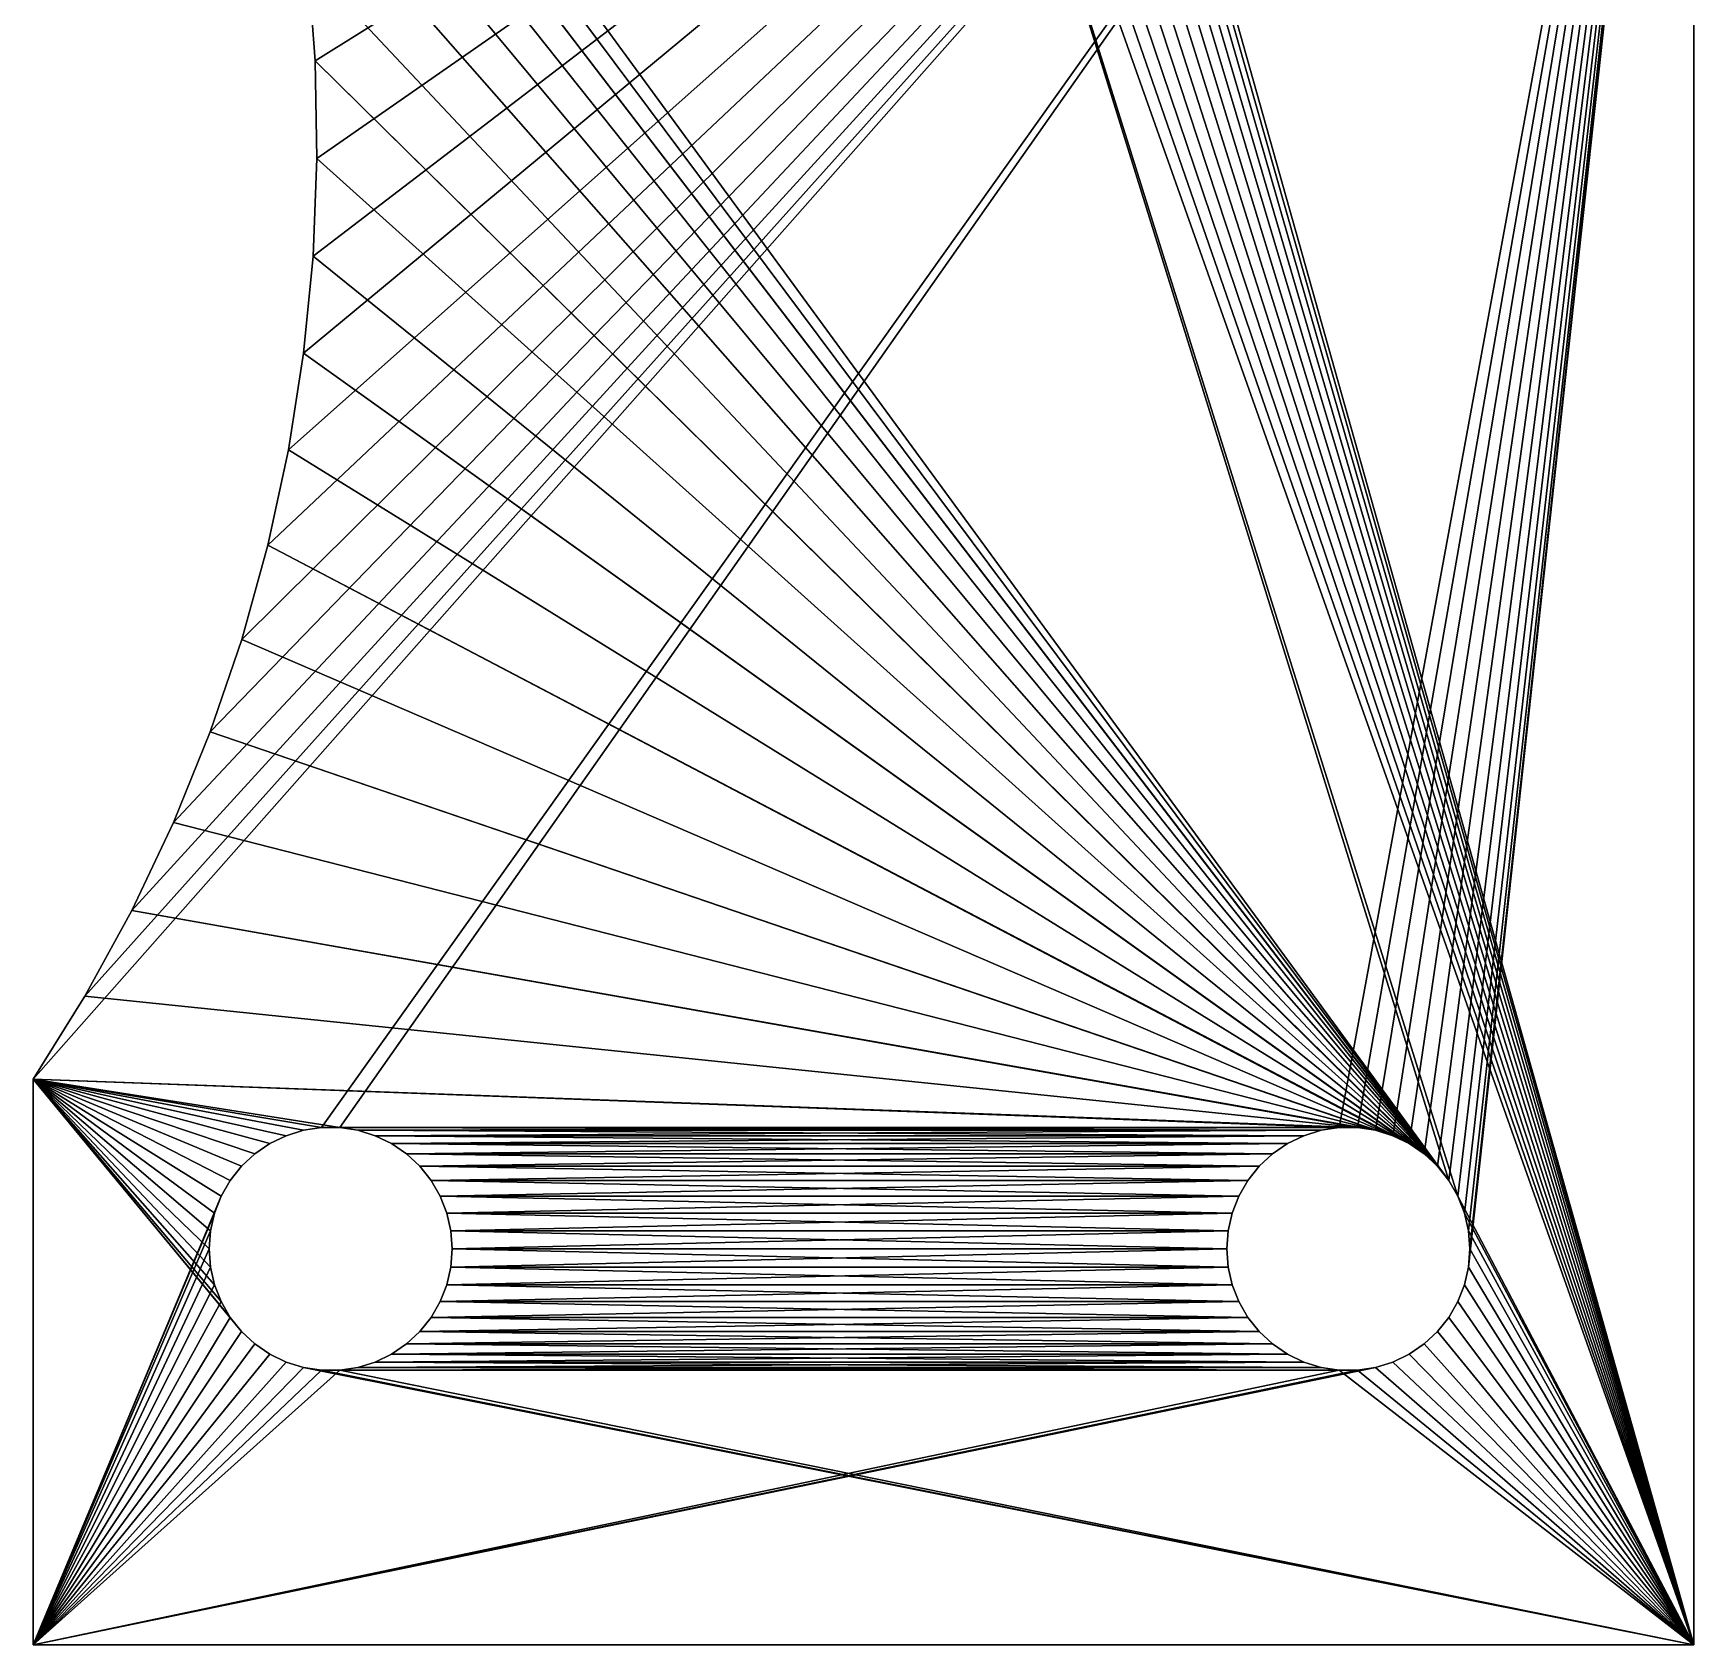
# Model space of a CAD drawing. Header units: inches. Extents: x -21 to 98, y -132 to 45.
# Drawn here: x 68.58 to 97.95, y -119.08 to -90.58 of the extents above; entities that cross this region are included whole.
import ezdxf

# ---------------------------------------------------------------- set-up
doc = ezdxf.new("R2010")
doc.units = ezdxf.units.IN
doc.header["$LTSCALE"] = 101.742128
doc.header["$MEASUREMENT"] = 0
for name, color, linetype in [('109', 7, 'CONTINUOUS'), ('110', 7, 'CONTINUOUS'), ('111', 7, 'CONTINUOUS'), ('115', 7, 'CONTINUOUS'), ('116', 7, 'CONTINUOUS'), ('117', 7, 'CONTINUOUS'), ('159', 7, 'CONTINUOUS'), ('160', 7, 'CONTINUOUS'), ('161', 7, 'CONTINUOUS'), ('162', 7, 'CONTINUOUS')]:
    doc.layers.add(name, color=color, linetype=linetype)

msp = doc.modelspace()

# ---------------------------------------------------------------- linework, layer by layer
at = {"layer": '109', "linetype": 'CONTINUOUS'}
for points in [[(85.776, -75.855, -44.98), (97.948, -119.075, -44.98), (85.752, -76.183, -44.98), (85.776, -75.855, -44.98)], [(97.948, -75.855, -44.98), (97.948, -119.075, -44.98), (85.776, -75.855, -44.98), (97.948, -75.855, -44.98)], [(85.752, -76.183, -44.98), (97.948, -119.075, -44.98), (85.679, -76.504, -44.98), (85.752, -76.183, -44.98)], [(85.679, -76.504, -44.98), (97.948, -119.075, -44.98), (85.558, -76.81, -44.98), (85.679, -76.504, -44.98)], [(85.558, -76.81, -44.98), (97.948, -119.075, -44.98), (85.394, -77.095, -44.98), (85.558, -76.81, -44.98)], [(85.394, -77.095, -44.98), (97.948, -119.075, -44.98), (85.189, -77.352, -44.98), (85.394, -77.095, -44.98)], [(85.189, -77.352, -44.98), (97.948, -119.075, -44.98), (84.948, -77.575, -44.98), (85.189, -77.352, -44.98)], [(84.676, -77.761, -44.98), (97.948, -119.075, -44.98), (84.38, -77.903, -44.98), (84.676, -77.761, -44.98)], [(84.948, -77.575, -44.98), (97.948, -119.075, -44.98), (84.676, -77.761, -44.98), (84.948, -77.575, -44.98)], [(70.618, -79.427, -44.98), (83.412, -78.049, -44.98), (93.615, -110.864, -44.98), (70.618, -79.427, -44.98)], [(83.741, -78.049, -44.98), (97.948, -119.075, -44.98), (83.412, -78.049, -44.98), (83.741, -78.049, -44.98)], [(93.615, -110.864, -44.98), (83.412, -78.049, -44.98), (93.775, -111.142, -44.98), (93.615, -110.864, -44.98)], [(83.412, -78.049, -44.98), (97.948, -119.075, -44.98), (93.775, -111.142, -44.98), (83.412, -78.049, -44.98)], [(84.066, -78, -44.98), (97.948, -119.075, -44.98), (83.741, -78.049, -44.98), (84.066, -78, -44.98)], [(84.38, -77.903, -44.98), (97.948, -119.075, -44.98), (84.066, -78, -44.98), (84.38, -77.903, -44.98)], [(71.323, -81.004, -44.98), (70.618, -79.427, -44.98), (93.615, -110.864, -44.98), (71.323, -81.004, -44.98)], [(71.937, -82.618, -44.98), (71.323, -81.004, -44.98), (93.615, -110.864, -44.98), (71.937, -82.618, -44.98)], [(93.615, -110.864, -44.98), (93.414, -110.613, -44.98), (71.937, -82.618, -44.98), (93.615, -110.864, -44.98)], [(72.456, -84.265, -44.98), (71.937, -82.618, -44.98), (93.414, -110.613, -44.98), (72.456, -84.265, -44.98)], [(72.88, -85.939, -44.98), (72.456, -84.265, -44.98), (93.414, -110.613, -44.98), (72.88, -85.939, -44.98)], [(73.206, -87.635, -44.98), (72.88, -85.939, -44.98), (93.414, -110.613, -44.98), (73.206, -87.635, -44.98)], [(73.435, -89.347, -44.98), (73.206, -87.635, -44.98), (93.414, -110.613, -44.98), (73.435, -89.347, -44.98)], [(73.565, -91.069, -44.98), (73.435, -89.347, -44.98), (93.414, -110.613, -44.98), (73.565, -91.069, -44.98)], [(93.179, -110.394, -44.98), (73.565, -91.069, -44.98), (93.414, -110.613, -44.98), (93.179, -110.394, -44.98)], [(73.595, -92.796, -44.98), (73.565, -91.069, -44.98), (93.179, -110.394, -44.98), (73.595, -92.796, -44.98)], [(73.526, -94.522, -44.98), (73.595, -92.796, -44.98), (93.179, -110.394, -44.98), (73.526, -94.522, -44.98)], [(73.358, -96.241, -44.98), (73.526, -94.522, -44.98), (93.179, -110.394, -44.98), (73.358, -96.241, -44.98)], [(73.091, -97.947, -44.98), (73.358, -96.241, -44.98), (92.913, -110.213, -44.98), (73.091, -97.947, -44.98)], [(92.913, -110.213, -44.98), (73.358, -96.241, -44.98), (93.179, -110.394, -44.98), (92.913, -110.213, -44.98)], [(72.727, -99.635, -44.98), (73.091, -97.947, -44.98), (92.913, -110.213, -44.98), (72.727, -99.635, -44.98)], [(72.266, -101.299, -44.98), (72.727, -99.635, -44.98), (92.624, -110.074, -44.98), (72.266, -101.299, -44.98)], [(92.624, -110.074, -44.98), (72.727, -99.635, -44.98), (92.913, -110.213, -44.98), (92.624, -110.074, -44.98)], [(71.709, -102.935, -44.98), (72.266, -101.299, -44.98), (92.624, -110.074, -44.98), (71.709, -102.935, -44.98)], [(71.06, -104.535, -44.98), (71.709, -102.935, -44.98), (92.317, -109.979, -44.98), (71.06, -104.535, -44.98)], [(92.317, -109.979, -44.98), (71.709, -102.935, -44.98), (92.624, -110.074, -44.98), (92.317, -109.979, -44.98)], [(70.32, -106.095, -44.98), (71.06, -104.535, -44.98), (92.317, -109.979, -44.98), (70.32, -106.095, -44.98)], [(69.491, -107.61, -44.98), (70.32, -106.095, -44.98), (91.999, -109.931, -44.98), (69.491, -107.61, -44.98)], [(91.999, -109.931, -44.98), (70.32, -106.095, -44.98), (92.317, -109.979, -44.98), (91.999, -109.931, -44.98)], [(68.576, -109.075, -44.98), (69.491, -107.61, -44.98), (91.999, -109.931, -44.98), (68.576, -109.075, -44.98)], [(71.784, -112.709, -44.98), (68.576, -109.075, -44.98), (71.712, -112.396, -44.98), (71.784, -112.709, -44.98)], [(71.712, -112.396, -44.98), (68.576, -109.075, -44.98), (71.688, -112.075, -44.98), (71.712, -112.396, -44.98)], [(71.688, -112.075, -44.98), (68.576, -109.075, -44.98), (71.712, -111.755, -44.98), (71.688, -112.075, -44.98)], [(71.712, -111.755, -44.98), (68.576, -109.075, -44.98), (71.784, -111.442, -44.98), (71.712, -111.755, -44.98)], [(71.784, -111.442, -44.98), (68.576, -109.075, -44.98), (71.901, -111.142, -44.98), (71.784, -111.442, -44.98)], [(71.901, -111.142, -44.98), (68.576, -109.075, -44.98), (72.062, -110.864, -44.98), (71.901, -111.142, -44.98)], [(72.062, -110.864, -44.98), (68.576, -109.075, -44.98), (72.262, -110.613, -44.98), (72.062, -110.864, -44.98)], [(72.262, -110.613, -44.98), (68.576, -109.075, -44.98), (72.498, -110.394, -44.98), (72.262, -110.613, -44.98)], [(72.498, -110.394, -44.98), (68.576, -109.075, -44.98), (72.763, -110.213, -44.98), (72.498, -110.394, -44.98)], [(72.763, -110.213, -44.98), (68.576, -109.075, -44.98), (73.053, -110.074, -44.98), (72.763, -110.213, -44.98)], [(71.901, -113.008, -44.98), (68.576, -109.075, -44.98), (71.784, -112.709, -44.98), (71.901, -113.008, -44.98)], [(68.576, -119.075, -44.98), (68.576, -109.075, -44.98), (72.262, -113.538, -44.98), (68.576, -119.075, -44.98)], [(72.262, -113.538, -44.98), (68.576, -109.075, -44.98), (72.062, -113.286, -44.98), (72.262, -113.538, -44.98)], [(72.062, -113.286, -44.98), (68.576, -109.075, -44.98), (71.901, -113.008, -44.98), (72.062, -113.286, -44.98)], [(73.053, -110.074, -44.98), (68.576, -109.075, -44.98), (73.36, -109.979, -44.98), (73.053, -110.074, -44.98)], [(73.36, -109.979, -44.98), (68.576, -109.075, -44.98), (73.678, -109.931, -44.98), (73.36, -109.979, -44.98)], [(73.678, -109.931, -44.98), (68.576, -109.075, -44.98), (73.999, -109.931, -44.98), (73.678, -109.931, -44.98)], [(73.999, -109.931, -44.98), (68.576, -109.075, -44.98), (91.678, -109.931, -44.98), (73.999, -109.931, -44.98)], [(91.678, -109.931, -44.98), (68.576, -109.075, -44.98), (91.999, -109.931, -44.98), (91.678, -109.931, -44.98)], [(91.36, -109.979, -44.98), (73.999, -109.931, -44.98), (91.678, -109.931, -44.98), (91.36, -109.979, -44.98)], [(74.317, -109.979, -44.98), (73.999, -109.931, -44.98), (91.36, -109.979, -44.98), (74.317, -109.979, -44.98)], [(74.624, -110.074, -44.98), (74.317, -109.979, -44.98), (91.053, -110.074, -44.98), (74.624, -110.074, -44.98)], [(91.053, -110.074, -44.98), (74.317, -109.979, -44.98), (91.36, -109.979, -44.98), (91.053, -110.074, -44.98)], [(90.763, -110.213, -44.98), (74.624, -110.074, -44.98), (91.053, -110.074, -44.98), (90.763, -110.213, -44.98)], [(74.913, -110.213, -44.98), (74.624, -110.074, -44.98), (90.763, -110.213, -44.98), (74.913, -110.213, -44.98)], [(90.498, -110.394, -44.98), (74.913, -110.213, -44.98), (90.763, -110.213, -44.98), (90.498, -110.394, -44.98)], [(75.179, -110.394, -44.98), (74.913, -110.213, -44.98), (90.498, -110.394, -44.98), (75.179, -110.394, -44.98)], [(90.262, -110.613, -44.98), (75.179, -110.394, -44.98), (90.498, -110.394, -44.98), (90.262, -110.613, -44.98)], [(75.414, -110.613, -44.98), (75.179, -110.394, -44.98), (90.262, -110.613, -44.98), (75.414, -110.613, -44.98)], [(75.615, -110.864, -44.98), (75.414, -110.613, -44.98), (90.062, -110.864, -44.98), (75.615, -110.864, -44.98)], [(90.062, -110.864, -44.98), (75.414, -110.613, -44.98), (90.262, -110.613, -44.98), (90.062, -110.864, -44.98)], [(89.901, -111.142, -44.98), (75.615, -110.864, -44.98), (90.062, -110.864, -44.98), (89.901, -111.142, -44.98)], [(75.775, -111.142, -44.98), (75.615, -110.864, -44.98), (89.901, -111.142, -44.98), (75.775, -111.142, -44.98)], [(75.893, -111.442, -44.98), (75.775, -111.142, -44.98), (89.784, -111.442, -44.98), (75.893, -111.442, -44.98)], [(89.784, -111.442, -44.98), (75.775, -111.142, -44.98), (89.901, -111.142, -44.98), (89.784, -111.442, -44.98)], [(93.775, -111.142, -44.98), (97.948, -119.075, -44.98), (93.893, -111.442, -44.98), (93.775, -111.142, -44.98)], [(89.712, -111.755, -44.98), (75.893, -111.442, -44.98), (89.784, -111.442, -44.98), (89.712, -111.755, -44.98)], [(75.964, -111.755, -44.98), (75.893, -111.442, -44.98), (89.712, -111.755, -44.98), (75.964, -111.755, -44.98)], [(93.893, -111.442, -44.98), (97.948, -119.075, -44.98), (93.964, -111.755, -44.98), (93.893, -111.442, -44.98)], [(75.988, -112.075, -44.98), (75.964, -111.755, -44.98), (89.688, -112.075, -44.98), (75.988, -112.075, -44.98)], [(89.688, -112.075, -44.98), (75.964, -111.755, -44.98), (89.712, -111.755, -44.98), (89.688, -112.075, -44.98)], [(97.948, -119.075, -44.98), (93.988, -112.075, -44.98), (93.964, -111.755, -44.98), (97.948, -119.075, -44.98)], [(75.964, -112.396, -44.98), (75.988, -112.075, -44.98), (89.712, -112.396, -44.98), (75.964, -112.396, -44.98)], [(89.712, -112.396, -44.98), (75.988, -112.075, -44.98), (89.688, -112.075, -44.98), (89.712, -112.396, -44.98)], [(93.988, -112.075, -44.98), (97.948, -119.075, -44.98), (93.964, -112.396, -44.98), (93.988, -112.075, -44.98)], [(75.893, -112.709, -44.98), (75.964, -112.396, -44.98), (89.784, -112.709, -44.98), (75.893, -112.709, -44.98)], [(89.784, -112.709, -44.98), (75.964, -112.396, -44.98), (89.712, -112.396, -44.98), (89.784, -112.709, -44.98)], [(93.964, -112.396, -44.98), (97.948, -119.075, -44.98), (93.893, -112.709, -44.98), (93.964, -112.396, -44.98)], [(75.775, -113.008, -44.98), (75.893, -112.709, -44.98), (89.901, -113.008, -44.98), (75.775, -113.008, -44.98)], [(89.901, -113.008, -44.98), (75.893, -112.709, -44.98), (89.784, -112.709, -44.98), (89.901, -113.008, -44.98)], [(93.893, -112.709, -44.98), (97.948, -119.075, -44.98), (93.775, -113.008, -44.98), (93.893, -112.709, -44.98)], [(75.615, -113.286, -44.98), (75.775, -113.008, -44.98), (90.062, -113.286, -44.98), (75.615, -113.286, -44.98)], [(90.062, -113.286, -44.98), (75.775, -113.008, -44.98), (89.901, -113.008, -44.98), (90.062, -113.286, -44.98)], [(93.775, -113.008, -44.98), (97.948, -119.075, -44.98), (93.615, -113.286, -44.98), (93.775, -113.008, -44.98)], [(75.414, -113.538, -44.98), (75.615, -113.286, -44.98), (90.262, -113.538, -44.98), (75.414, -113.538, -44.98)], [(90.262, -113.538, -44.98), (75.615, -113.286, -44.98), (90.062, -113.286, -44.98), (90.262, -113.538, -44.98)], [(93.615, -113.286, -44.98), (97.948, -119.075, -44.98), (93.414, -113.538, -44.98), (93.615, -113.286, -44.98)], [(72.498, -113.756, -44.98), (68.576, -119.075, -44.98), (72.262, -113.538, -44.98), (72.498, -113.756, -44.98)], [(75.179, -113.756, -44.98), (75.414, -113.538, -44.98), (90.498, -113.756, -44.98), (75.179, -113.756, -44.98)], [(90.498, -113.756, -44.98), (75.414, -113.538, -44.98), (90.262, -113.538, -44.98), (90.498, -113.756, -44.98)], [(93.414, -113.538, -44.98), (97.948, -119.075, -44.98), (93.179, -113.756, -44.98), (93.414, -113.538, -44.98)], [(72.763, -113.937, -44.98), (68.576, -119.075, -44.98), (72.498, -113.756, -44.98), (72.763, -113.937, -44.98)], [(73.053, -114.077, -44.98), (68.576, -119.075, -44.98), (72.763, -113.937, -44.98), (73.053, -114.077, -44.98)], [(74.624, -114.077, -44.98), (74.913, -113.937, -44.98), (91.053, -114.077, -44.98), (74.624, -114.077, -44.98)], [(74.913, -113.937, -44.98), (75.179, -113.756, -44.98), (90.763, -113.937, -44.98), (74.913, -113.937, -44.98)], [(91.053, -114.077, -44.98), (74.913, -113.937, -44.98), (90.763, -113.937, -44.98), (91.053, -114.077, -44.98)], [(90.763, -113.937, -44.98), (75.179, -113.756, -44.98), (90.498, -113.756, -44.98), (90.763, -113.937, -44.98)], [(92.913, -113.937, -44.98), (97.948, -119.075, -44.98), (92.624, -114.077, -44.98), (92.913, -113.937, -44.98)], [(93.179, -113.756, -44.98), (97.948, -119.075, -44.98), (92.913, -113.937, -44.98), (93.179, -113.756, -44.98)], [(73.36, -114.171, -44.98), (68.576, -119.075, -44.98), (73.053, -114.077, -44.98), (73.36, -114.171, -44.98)], [(97.948, -119.075, -44.98), (68.576, -119.075, -44.98), (73.36, -114.171, -44.98), (97.948, -119.075, -44.98)], [(73.678, -114.219, -44.98), (97.948, -119.075, -44.98), (73.36, -114.171, -44.98), (73.678, -114.219, -44.98)], [(73.999, -114.219, -44.98), (97.948, -119.075, -44.98), (73.678, -114.219, -44.98), (73.999, -114.219, -44.98)], [(73.999, -114.219, -44.98), (74.317, -114.171, -44.98), (91.678, -114.219, -44.98), (73.999, -114.219, -44.98)], [(97.948, -119.075, -44.98), (73.999, -114.219, -44.98), (91.678, -114.219, -44.98), (97.948, -119.075, -44.98)], [(74.317, -114.171, -44.98), (74.624, -114.077, -44.98), (91.36, -114.171, -44.98), (74.317, -114.171, -44.98)], [(91.678, -114.219, -44.98), (74.317, -114.171, -44.98), (91.36, -114.171, -44.98), (91.678, -114.219, -44.98)], [(91.36, -114.171, -44.98), (74.624, -114.077, -44.98), (91.053, -114.077, -44.98), (91.36, -114.171, -44.98)], [(91.999, -114.219, -44.98), (97.948, -119.075, -44.98), (91.678, -114.219, -44.98), (91.999, -114.219, -44.98)], [(92.317, -114.171, -44.98), (97.948, -119.075, -44.98), (91.999, -114.219, -44.98), (92.317, -114.171, -44.98)], [(92.624, -114.077, -44.98), (97.948, -119.075, -44.98), (92.317, -114.171, -44.98), (92.624, -114.077, -44.98)]]:
    msp.add_3dface(points, dxfattribs=at)
at = {"layer": '110', "linetype": 'CONTINUOUS'}
for points in [[(68.576, -109.075, -38.98), (97.948, -75.855, -38.98), (69.491, -107.61, -38.98), (68.576, -109.075, -38.98)], [(97.948, -75.855, -38.98), (68.576, -109.075, -38.98), (73.678, -109.931, -38.98), (97.948, -75.855, -38.98)], [(69.491, -107.61, -38.98), (97.948, -75.855, -38.98), (70.32, -106.095, -38.98), (69.491, -107.61, -38.98)], [(70.32, -106.095, -38.98), (97.948, -75.855, -38.98), (71.06, -104.535, -38.98), (70.32, -106.095, -38.98)], [(71.06, -104.535, -38.98), (97.948, -75.855, -38.98), (71.709, -102.935, -38.98), (71.06, -104.535, -38.98)], [(71.709, -102.935, -38.98), (97.948, -75.855, -38.98), (72.266, -101.299, -38.98), (71.709, -102.935, -38.98)], [(72.266, -101.299, -38.98), (97.948, -75.855, -38.98), (72.727, -99.635, -38.98), (72.266, -101.299, -38.98)], [(72.727, -99.635, -38.98), (97.948, -75.855, -38.98), (73.091, -97.947, -38.98), (72.727, -99.635, -38.98)], [(73.091, -97.947, -38.98), (97.948, -75.855, -38.98), (73.358, -96.241, -38.98), (73.091, -97.947, -38.98)], [(73.358, -96.241, -38.98), (97.948, -75.855, -38.98), (73.526, -94.522, -38.98), (73.358, -96.241, -38.98)], [(73.565, -91.069, -38.98), (97.948, -75.855, -38.98), (73.435, -89.347, -38.98), (73.565, -91.069, -38.98)], [(73.526, -94.522, -38.98), (97.948, -75.855, -38.98), (73.595, -92.796, -38.98), (73.526, -94.522, -38.98)], [(73.595, -92.796, -38.98), (97.948, -75.855, -38.98), (73.565, -91.069, -38.98), (73.595, -92.796, -38.98)], [(73.999, -109.931, -38.98), (97.948, -75.855, -38.98), (73.678, -109.931, -38.98), (73.999, -109.931, -38.98)], [(97.948, -75.855, -38.98), (73.999, -109.931, -38.98), (91.678, -109.931, -38.98), (97.948, -75.855, -38.98)], [(91.999, -109.931, -38.98), (97.948, -75.855, -38.98), (91.678, -109.931, -38.98), (91.999, -109.931, -38.98)], [(92.317, -109.979, -38.98), (97.948, -75.855, -38.98), (91.999, -109.931, -38.98), (92.317, -109.979, -38.98)], [(92.624, -110.074, -38.98), (97.948, -75.855, -38.98), (92.317, -109.979, -38.98), (92.624, -110.074, -38.98)], [(92.913, -110.213, -38.98), (97.948, -75.855, -38.98), (92.624, -110.074, -38.98), (92.913, -110.213, -38.98)], [(93.179, -110.394, -38.98), (97.948, -75.855, -38.98), (92.913, -110.213, -38.98), (93.179, -110.394, -38.98)], [(93.414, -110.613, -38.98), (97.948, -75.855, -38.98), (93.179, -110.394, -38.98), (93.414, -110.613, -38.98)], [(93.615, -110.864, -38.98), (97.948, -75.855, -38.98), (93.414, -110.613, -38.98), (93.615, -110.864, -38.98)], [(93.775, -111.142, -38.98), (97.948, -75.855, -38.98), (93.615, -110.864, -38.98), (93.775, -111.142, -38.98)], [(93.893, -111.442, -38.98), (97.948, -75.855, -38.98), (93.775, -111.142, -38.98), (93.893, -111.442, -38.98)], [(93.964, -111.755, -38.98), (97.948, -75.855, -38.98), (93.893, -111.442, -38.98), (93.964, -111.755, -38.98)], [(93.988, -112.075, -38.98), (97.948, -75.855, -38.98), (93.964, -111.755, -38.98), (93.988, -112.075, -38.98)], [(97.948, -75.855, -38.98), (93.988, -112.075, -38.98), (93.964, -112.396, -38.98), (97.948, -75.855, -38.98)], [(97.948, -119.075, -38.98), (97.948, -75.855, -38.98), (93.964, -112.396, -38.98), (97.948, -119.075, -38.98)], [(68.576, -109.075, -38.98), (68.576, -119.075, -38.98), (71.901, -111.142, -38.98), (68.576, -109.075, -38.98)], [(72.062, -110.864, -38.98), (68.576, -109.075, -38.98), (71.901, -111.142, -38.98), (72.062, -110.864, -38.98)], [(72.262, -110.613, -38.98), (68.576, -109.075, -38.98), (72.062, -110.864, -38.98), (72.262, -110.613, -38.98)], [(72.498, -110.394, -38.98), (68.576, -109.075, -38.98), (72.262, -110.613, -38.98), (72.498, -110.394, -38.98)], [(72.763, -110.213, -38.98), (68.576, -109.075, -38.98), (72.498, -110.394, -38.98), (72.763, -110.213, -38.98)], [(73.053, -110.074, -38.98), (68.576, -109.075, -38.98), (72.763, -110.213, -38.98), (73.053, -110.074, -38.98)], [(73.36, -109.979, -38.98), (68.576, -109.075, -38.98), (73.053, -110.074, -38.98), (73.36, -109.979, -38.98)], [(73.678, -109.931, -38.98), (68.576, -109.075, -38.98), (73.36, -109.979, -38.98), (73.678, -109.931, -38.98)], [(73.999, -109.931, -38.98), (74.317, -109.979, -38.98), (91.678, -109.931, -38.98), (73.999, -109.931, -38.98)], [(91.678, -109.931, -38.98), (74.317, -109.979, -38.98), (91.36, -109.979, -38.98), (91.678, -109.931, -38.98)], [(74.317, -109.979, -38.98), (74.624, -110.074, -38.98), (91.36, -109.979, -38.98), (74.317, -109.979, -38.98)], [(91.36, -109.979, -38.98), (74.624, -110.074, -38.98), (91.053, -110.074, -38.98), (91.36, -109.979, -38.98)], [(74.624, -110.074, -38.98), (74.913, -110.213, -38.98), (91.053, -110.074, -38.98), (74.624, -110.074, -38.98)], [(91.053, -110.074, -38.98), (74.913, -110.213, -38.98), (90.763, -110.213, -38.98), (91.053, -110.074, -38.98)], [(74.913, -110.213, -38.98), (75.179, -110.394, -38.98), (90.763, -110.213, -38.98), (74.913, -110.213, -38.98)], [(90.763, -110.213, -38.98), (75.179, -110.394, -38.98), (90.498, -110.394, -38.98), (90.763, -110.213, -38.98)], [(75.179, -110.394, -38.98), (75.414, -110.613, -38.98), (90.498, -110.394, -38.98), (75.179, -110.394, -38.98)], [(90.498, -110.394, -38.98), (75.414, -110.613, -38.98), (90.262, -110.613, -38.98), (90.498, -110.394, -38.98)], [(75.414, -110.613, -38.98), (75.615, -110.864, -38.98), (90.262, -110.613, -38.98), (75.414, -110.613, -38.98)], [(90.262, -110.613, -38.98), (75.615, -110.864, -38.98), (90.062, -110.864, -38.98), (90.262, -110.613, -38.98)], [(75.615, -110.864, -38.98), (75.775, -111.142, -38.98), (90.062, -110.864, -38.98), (75.615, -110.864, -38.98)], [(90.062, -110.864, -38.98), (75.775, -111.142, -38.98), (89.901, -111.142, -38.98), (90.062, -110.864, -38.98)], [(71.901, -111.142, -38.98), (68.576, -119.075, -38.98), (71.784, -111.442, -38.98), (71.901, -111.142, -38.98)], [(75.775, -111.142, -38.98), (75.893, -111.442, -38.98), (89.901, -111.142, -38.98), (75.775, -111.142, -38.98)], [(89.901, -111.142, -38.98), (75.893, -111.442, -38.98), (89.784, -111.442, -38.98), (89.901, -111.142, -38.98)], [(71.784, -111.442, -38.98), (68.576, -119.075, -38.98), (71.712, -111.755, -38.98), (71.784, -111.442, -38.98)], [(75.893, -111.442, -38.98), (75.964, -111.755, -38.98), (89.784, -111.442, -38.98), (75.893, -111.442, -38.98)], [(89.784, -111.442, -38.98), (75.964, -111.755, -38.98), (89.712, -111.755, -38.98), (89.784, -111.442, -38.98)], [(71.712, -111.755, -38.98), (68.576, -119.075, -38.98), (71.688, -112.075, -38.98), (71.712, -111.755, -38.98)], [(75.964, -111.755, -38.98), (75.988, -112.075, -38.98), (89.712, -111.755, -38.98), (75.964, -111.755, -38.98)], [(89.712, -111.755, -38.98), (75.988, -112.075, -38.98), (89.688, -112.075, -38.98), (89.712, -111.755, -38.98)], [(71.688, -112.075, -38.98), (68.576, -119.075, -38.98), (71.712, -112.396, -38.98), (71.688, -112.075, -38.98)], [(89.688, -112.075, -38.98), (75.964, -112.396, -38.98), (89.712, -112.396, -38.98), (89.688, -112.075, -38.98)], [(75.988, -112.075, -38.98), (75.964, -112.396, -38.98), (89.688, -112.075, -38.98), (75.988, -112.075, -38.98)], [(71.712, -112.396, -38.98), (68.576, -119.075, -38.98), (71.784, -112.709, -38.98), (71.712, -112.396, -38.98)], [(75.964, -112.396, -38.98), (75.893, -112.709, -38.98), (89.712, -112.396, -38.98), (75.964, -112.396, -38.98)], [(89.712, -112.396, -38.98), (75.893, -112.709, -38.98), (89.784, -112.709, -38.98), (89.712, -112.396, -38.98)], [(93.893, -112.709, -38.98), (97.948, -119.075, -38.98), (93.964, -112.396, -38.98), (93.893, -112.709, -38.98)], [(71.784, -112.709, -38.98), (68.576, -119.075, -38.98), (71.901, -113.008, -38.98), (71.784, -112.709, -38.98)], [(75.893, -112.709, -38.98), (75.775, -113.008, -38.98), (89.784, -112.709, -38.98), (75.893, -112.709, -38.98)], [(89.784, -112.709, -38.98), (75.775, -113.008, -38.98), (89.901, -113.008, -38.98), (89.784, -112.709, -38.98)], [(93.775, -113.008, -38.98), (97.948, -119.075, -38.98), (93.893, -112.709, -38.98), (93.775, -113.008, -38.98)], [(71.901, -113.008, -38.98), (68.576, -119.075, -38.98), (72.062, -113.286, -38.98), (71.901, -113.008, -38.98)], [(75.775, -113.008, -38.98), (75.615, -113.286, -38.98), (89.901, -113.008, -38.98), (75.775, -113.008, -38.98)], [(89.901, -113.008, -38.98), (75.615, -113.286, -38.98), (90.062, -113.286, -38.98), (89.901, -113.008, -38.98)], [(93.615, -113.286, -38.98), (97.948, -119.075, -38.98), (93.775, -113.008, -38.98), (93.615, -113.286, -38.98)], [(72.062, -113.286, -38.98), (68.576, -119.075, -38.98), (72.262, -113.538, -38.98), (72.062, -113.286, -38.98)], [(75.615, -113.286, -38.98), (75.414, -113.538, -38.98), (90.062, -113.286, -38.98), (75.615, -113.286, -38.98)], [(90.062, -113.286, -38.98), (75.414, -113.538, -38.98), (90.262, -113.538, -38.98), (90.062, -113.286, -38.98)], [(93.414, -113.538, -38.98), (97.948, -119.075, -38.98), (93.615, -113.286, -38.98), (93.414, -113.538, -38.98)], [(72.262, -113.538, -38.98), (68.576, -119.075, -38.98), (72.498, -113.756, -38.98), (72.262, -113.538, -38.98)], [(75.414, -113.538, -38.98), (75.179, -113.756, -38.98), (90.262, -113.538, -38.98), (75.414, -113.538, -38.98)], [(90.262, -113.538, -38.98), (75.179, -113.756, -38.98), (90.498, -113.756, -38.98), (90.262, -113.538, -38.98)], [(93.179, -113.756, -38.98), (97.948, -119.075, -38.98), (93.414, -113.538, -38.98), (93.179, -113.756, -38.98)], [(72.498, -113.756, -38.98), (68.576, -119.075, -38.98), (72.763, -113.937, -38.98), (72.498, -113.756, -38.98)], [(72.763, -113.937, -38.98), (68.576, -119.075, -38.98), (73.053, -114.077, -38.98), (72.763, -113.937, -38.98)], [(74.913, -113.937, -38.98), (74.624, -114.077, -38.98), (90.763, -113.937, -38.98), (74.913, -113.937, -38.98)], [(90.763, -113.937, -38.98), (74.624, -114.077, -38.98), (91.053, -114.077, -38.98), (90.763, -113.937, -38.98)], [(75.179, -113.756, -38.98), (74.913, -113.937, -38.98), (90.498, -113.756, -38.98), (75.179, -113.756, -38.98)], [(90.498, -113.756, -38.98), (74.913, -113.937, -38.98), (90.763, -113.937, -38.98), (90.498, -113.756, -38.98)], [(92.624, -114.077, -38.98), (97.948, -119.075, -38.98), (92.913, -113.937, -38.98), (92.624, -114.077, -38.98)], [(92.913, -113.937, -38.98), (97.948, -119.075, -38.98), (93.179, -113.756, -38.98), (92.913, -113.937, -38.98)], [(73.053, -114.077, -38.98), (68.576, -119.075, -38.98), (73.36, -114.171, -38.98), (73.053, -114.077, -38.98)], [(73.36, -114.171, -38.98), (68.576, -119.075, -38.98), (73.678, -114.219, -38.98), (73.36, -114.171, -38.98)], [(68.576, -119.075, -38.98), (97.948, -119.075, -38.98), (92.317, -114.171, -38.98), (68.576, -119.075, -38.98)], [(91.999, -114.219, -38.98), (68.576, -119.075, -38.98), (92.317, -114.171, -38.98), (91.999, -114.219, -38.98)], [(91.678, -114.219, -38.98), (68.576, -119.075, -38.98), (91.999, -114.219, -38.98), (91.678, -114.219, -38.98)], [(73.999, -114.219, -38.98), (68.576, -119.075, -38.98), (91.678, -114.219, -38.98), (73.999, -114.219, -38.98)], [(73.678, -114.219, -38.98), (68.576, -119.075, -38.98), (73.999, -114.219, -38.98), (73.678, -114.219, -38.98)], [(74.317, -114.171, -38.98), (73.999, -114.219, -38.98), (91.36, -114.171, -38.98), (74.317, -114.171, -38.98)], [(91.36, -114.171, -38.98), (73.999, -114.219, -38.98), (91.678, -114.219, -38.98), (91.36, -114.171, -38.98)], [(91.053, -114.077, -38.98), (74.317, -114.171, -38.98), (91.36, -114.171, -38.98), (91.053, -114.077, -38.98)], [(74.624, -114.077, -38.98), (74.317, -114.171, -38.98), (91.053, -114.077, -38.98), (74.624, -114.077, -38.98)], [(92.317, -114.171, -38.98), (97.948, -119.075, -38.98), (92.624, -114.077, -38.98), (92.317, -114.171, -38.98)]]:
    msp.add_3dface(points, dxfattribs=at)
at = {"layer": '111', "linetype": 'CONTINUOUS'}
for points in [[(97.948, -75.855, -44.98), (97.948, -75.855, -38.98), (97.948, -119.075, -38.98), (97.948, -75.855, -44.98)], [(97.948, -119.075, -44.98), (97.948, -75.855, -44.98), (97.948, -119.075, -38.98), (97.948, -119.075, -44.98)]]:
    msp.add_3dface(points, dxfattribs=at)
at = {"layer": '115', "linetype": 'CONTINUOUS'}
for points in [[(73.435, -89.347, -44.98), (73.565, -91.069, -44.98), (73.435, -89.347, -38.98), (73.435, -89.347, -44.98)], [(73.565, -91.069, -44.98), (73.565, -91.069, -38.98), (73.435, -89.347, -38.98), (73.565, -91.069, -44.98)], [(73.565, -91.069, -44.98), (73.595, -92.796, -44.98), (73.565, -91.069, -38.98), (73.565, -91.069, -44.98)], [(73.595, -92.796, -44.98), (73.595, -92.796, -38.98), (73.565, -91.069, -38.98), (73.595, -92.796, -44.98)], [(73.595, -92.796, -44.98), (73.526, -94.522, -44.98), (73.595, -92.796, -38.98), (73.595, -92.796, -44.98)], [(73.526, -94.522, -44.98), (73.526, -94.522, -38.98), (73.595, -92.796, -38.98), (73.526, -94.522, -44.98)], [(73.526, -94.522, -44.98), (73.358, -96.241, -44.98), (73.526, -94.522, -38.98), (73.526, -94.522, -44.98)], [(73.358, -96.241, -44.98), (73.358, -96.241, -38.98), (73.526, -94.522, -38.98), (73.358, -96.241, -44.98)], [(73.358, -96.241, -44.98), (73.091, -97.947, -44.98), (73.358, -96.241, -38.98), (73.358, -96.241, -44.98)], [(73.091, -97.947, -44.98), (73.091, -97.947, -38.98), (73.358, -96.241, -38.98), (73.091, -97.947, -44.98)], [(73.091, -97.947, -44.98), (72.727, -99.635, -44.98), (73.091, -97.947, -38.98), (73.091, -97.947, -44.98)], [(72.727, -99.635, -44.98), (72.727, -99.635, -38.98), (73.091, -97.947, -38.98), (72.727, -99.635, -44.98)], [(72.266, -101.299, -44.98), (72.266, -101.299, -38.98), (72.727, -99.635, -38.98), (72.266, -101.299, -44.98)], [(72.727, -99.635, -44.98), (72.266, -101.299, -44.98), (72.727, -99.635, -38.98), (72.727, -99.635, -44.98)], [(71.709, -102.935, -44.98), (71.709, -102.935, -38.98), (72.266, -101.299, -38.98), (71.709, -102.935, -44.98)], [(72.266, -101.299, -44.98), (71.709, -102.935, -44.98), (72.266, -101.299, -38.98), (72.266, -101.299, -44.98)], [(71.709, -102.935, -44.98), (71.06, -104.535, -44.98), (71.709, -102.935, -38.98), (71.709, -102.935, -44.98)], [(71.06, -104.535, -44.98), (71.06, -104.535, -38.98), (71.709, -102.935, -38.98), (71.06, -104.535, -44.98)], [(71.06, -104.535, -44.98), (70.32, -106.095, -44.98), (71.06, -104.535, -38.98), (71.06, -104.535, -44.98)], [(70.32, -106.095, -44.98), (70.32, -106.095, -38.98), (71.06, -104.535, -38.98), (70.32, -106.095, -44.98)], [(70.32, -106.095, -44.98), (69.491, -107.61, -44.98), (70.32, -106.095, -38.98), (70.32, -106.095, -44.98)], [(69.491, -107.61, -44.98), (69.491, -107.61, -38.98), (70.32, -106.095, -38.98), (69.491, -107.61, -44.98)], [(69.491, -107.61, -44.98), (68.576, -109.075, -44.98), (69.491, -107.61, -38.98), (69.491, -107.61, -44.98)], [(68.576, -109.075, -44.98), (68.576, -109.075, -38.98), (69.491, -107.61, -38.98), (68.576, -109.075, -44.98)]]:
    msp.add_3dface(points, dxfattribs=at)
at = {"layer": '116', "linetype": 'CONTINUOUS'}
for points in [[(68.576, -109.075, -44.98), (68.576, -119.075, -44.98), (68.576, -109.075, -38.98), (68.576, -109.075, -44.98)], [(68.576, -119.075, -44.98), (68.576, -119.075, -38.98), (68.576, -109.075, -38.98), (68.576, -119.075, -44.98)]]:
    msp.add_3dface(points, dxfattribs=at)
at = {"layer": '117', "linetype": 'CONTINUOUS'}
for points in [[(97.948, -119.075, -44.98), (97.948, -119.075, -38.98), (68.576, -119.075, -38.98), (97.948, -119.075, -44.98)], [(68.576, -119.075, -44.98), (97.948, -119.075, -44.98), (68.576, -119.075, -38.98), (68.576, -119.075, -44.98)]]:
    msp.add_3dface(points, dxfattribs=at)
at = {"layer": '159', "linetype": 'CONTINUOUS'}
for points in [[(73.053, -110.074, -44.98), (73.053, -110.074, -38.98), (72.763, -110.213, -38.98), (73.053, -110.074, -44.98)], [(72.763, -110.213, -44.98), (73.053, -110.074, -44.98), (72.763, -110.213, -38.98), (72.763, -110.213, -44.98)], [(73.36, -109.979, -44.98), (73.36, -109.979, -38.98), (73.053, -110.074, -38.98), (73.36, -109.979, -44.98)], [(73.053, -110.074, -44.98), (73.36, -109.979, -44.98), (73.053, -110.074, -38.98), (73.053, -110.074, -44.98)], [(73.678, -109.931, -44.98), (73.678, -109.931, -38.98), (73.36, -109.979, -38.98), (73.678, -109.931, -44.98)], [(73.36, -109.979, -44.98), (73.678, -109.931, -44.98), (73.36, -109.979, -38.98), (73.36, -109.979, -44.98)], [(73.999, -109.931, -44.98), (73.999, -109.931, -38.98), (73.678, -109.931, -38.98), (73.999, -109.931, -44.98)], [(73.678, -109.931, -44.98), (73.999, -109.931, -44.98), (73.678, -109.931, -38.98), (73.678, -109.931, -44.98)], [(74.317, -109.979, -44.98), (74.317, -109.979, -38.98), (73.999, -109.931, -38.98), (74.317, -109.979, -44.98)], [(73.999, -109.931, -44.98), (74.317, -109.979, -44.98), (73.999, -109.931, -38.98), (73.999, -109.931, -44.98)], [(74.624, -110.074, -44.98), (74.624, -110.074, -38.98), (74.317, -109.979, -38.98), (74.624, -110.074, -44.98)], [(74.317, -109.979, -44.98), (74.624, -110.074, -44.98), (74.317, -109.979, -38.98), (74.317, -109.979, -44.98)], [(74.913, -110.213, -44.98), (74.913, -110.213, -38.98), (74.624, -110.074, -38.98), (74.913, -110.213, -44.98)], [(74.624, -110.074, -44.98), (74.913, -110.213, -44.98), (74.624, -110.074, -38.98), (74.624, -110.074, -44.98)], [(72.498, -110.394, -44.98), (72.498, -110.394, -38.98), (72.262, -110.613, -38.98), (72.498, -110.394, -44.98)], [(72.262, -110.613, -44.98), (72.498, -110.394, -44.98), (72.262, -110.613, -38.98), (72.262, -110.613, -44.98)], [(72.763, -110.213, -44.98), (72.763, -110.213, -38.98), (72.498, -110.394, -38.98), (72.763, -110.213, -44.98)], [(72.498, -110.394, -44.98), (72.763, -110.213, -44.98), (72.498, -110.394, -38.98), (72.498, -110.394, -44.98)], [(74.913, -110.213, -44.98), (75.179, -110.394, -44.98), (74.913, -110.213, -38.98), (74.913, -110.213, -44.98)], [(75.179, -110.394, -44.98), (75.179, -110.394, -38.98), (74.913, -110.213, -38.98), (75.179, -110.394, -44.98)], [(75.179, -110.394, -44.98), (75.414, -110.613, -44.98), (75.179, -110.394, -38.98), (75.179, -110.394, -44.98)], [(75.414, -110.613, -44.98), (75.414, -110.613, -38.98), (75.179, -110.394, -38.98), (75.414, -110.613, -44.98)], [(72.062, -110.864, -44.98), (72.262, -110.613, -44.98), (72.062, -110.864, -38.98), (72.062, -110.864, -44.98)], [(72.262, -110.613, -44.98), (72.262, -110.613, -38.98), (72.062, -110.864, -38.98), (72.262, -110.613, -44.98)], [(75.615, -110.864, -44.98), (75.615, -110.864, -38.98), (75.414, -110.613, -38.98), (75.615, -110.864, -44.98)], [(75.414, -110.613, -44.98), (75.615, -110.864, -44.98), (75.414, -110.613, -38.98), (75.414, -110.613, -44.98)], [(71.901, -111.142, -44.98), (72.062, -110.864, -44.98), (71.901, -111.142, -38.98), (71.901, -111.142, -44.98)], [(72.062, -110.864, -44.98), (72.062, -110.864, -38.98), (71.901, -111.142, -38.98), (72.062, -110.864, -44.98)], [(75.775, -111.142, -44.98), (75.775, -111.142, -38.98), (75.615, -110.864, -38.98), (75.775, -111.142, -44.98)], [(75.615, -110.864, -44.98), (75.775, -111.142, -44.98), (75.615, -110.864, -38.98), (75.615, -110.864, -44.98)], [(71.901, -111.142, -44.98), (71.901, -111.142, -38.98), (71.784, -111.442, -38.98), (71.901, -111.142, -44.98)], [(71.784, -111.442, -44.98), (71.901, -111.142, -44.98), (71.784, -111.442, -38.98), (71.784, -111.442, -44.98)], [(75.893, -111.442, -44.98), (75.893, -111.442, -38.98), (75.775, -111.142, -38.98), (75.893, -111.442, -44.98)], [(75.775, -111.142, -44.98), (75.893, -111.442, -44.98), (75.775, -111.142, -38.98), (75.775, -111.142, -44.98)], [(71.784, -111.442, -44.98), (71.784, -111.442, -38.98), (71.712, -111.755, -38.98), (71.784, -111.442, -44.98)], [(71.712, -111.755, -44.98), (71.784, -111.442, -44.98), (71.712, -111.755, -38.98), (71.712, -111.755, -44.98)], [(75.964, -111.755, -44.98), (75.964, -111.755, -38.98), (75.893, -111.442, -38.98), (75.964, -111.755, -44.98)], [(75.893, -111.442, -44.98), (75.964, -111.755, -44.98), (75.893, -111.442, -38.98), (75.893, -111.442, -44.98)], [(71.712, -111.755, -44.98), (71.712, -111.755, -38.98), (71.688, -112.075, -38.98), (71.712, -111.755, -44.98)], [(71.688, -112.075, -44.98), (71.712, -111.755, -44.98), (71.688, -112.075, -38.98), (71.688, -112.075, -44.98)], [(75.988, -112.075, -44.98), (75.988, -112.075, -38.98), (75.964, -111.755, -38.98), (75.988, -112.075, -44.98)], [(75.964, -111.755, -44.98), (75.988, -112.075, -44.98), (75.964, -111.755, -38.98), (75.964, -111.755, -44.98)]]:
    msp.add_3dface(points, dxfattribs=at)
at = {"layer": '160', "linetype": 'CONTINUOUS'}
for points in [[(71.712, -112.396, -44.98), (71.688, -112.075, -44.98), (71.712, -112.396, -38.98), (71.712, -112.396, -44.98)], [(71.688, -112.075, -44.98), (71.688, -112.075, -38.98), (71.712, -112.396, -38.98), (71.688, -112.075, -44.98)], [(75.988, -112.075, -38.98), (75.964, -112.396, -44.98), (75.964, -112.396, -38.98), (75.988, -112.075, -38.98)], [(75.988, -112.075, -44.98), (75.964, -112.396, -44.98), (75.988, -112.075, -38.98), (75.988, -112.075, -44.98)], [(71.712, -112.396, -44.98), (71.712, -112.396, -38.98), (71.784, -112.709, -38.98), (71.712, -112.396, -44.98)], [(71.784, -112.709, -44.98), (71.712, -112.396, -44.98), (71.784, -112.709, -38.98), (71.784, -112.709, -44.98)], [(75.893, -112.709, -44.98), (75.893, -112.709, -38.98), (75.964, -112.396, -38.98), (75.893, -112.709, -44.98)], [(75.964, -112.396, -44.98), (75.893, -112.709, -44.98), (75.964, -112.396, -38.98), (75.964, -112.396, -44.98)], [(71.784, -112.709, -44.98), (71.784, -112.709, -38.98), (71.901, -113.008, -38.98), (71.784, -112.709, -44.98)], [(71.901, -113.008, -44.98), (71.784, -112.709, -44.98), (71.901, -113.008, -38.98), (71.901, -113.008, -44.98)], [(75.775, -113.008, -44.98), (75.775, -113.008, -38.98), (75.893, -112.709, -38.98), (75.775, -113.008, -44.98)], [(75.893, -112.709, -44.98), (75.775, -113.008, -44.98), (75.893, -112.709, -38.98), (75.893, -112.709, -44.98)], [(71.901, -113.008, -44.98), (71.901, -113.008, -38.98), (72.062, -113.286, -38.98), (71.901, -113.008, -44.98)], [(72.062, -113.286, -44.98), (71.901, -113.008, -44.98), (72.062, -113.286, -38.98), (72.062, -113.286, -44.98)], [(75.615, -113.286, -44.98), (75.615, -113.286, -38.98), (75.775, -113.008, -38.98), (75.615, -113.286, -44.98)], [(75.775, -113.008, -44.98), (75.615, -113.286, -44.98), (75.775, -113.008, -38.98), (75.775, -113.008, -44.98)], [(72.062, -113.286, -44.98), (72.062, -113.286, -38.98), (72.262, -113.538, -38.98), (72.062, -113.286, -44.98)], [(72.262, -113.538, -44.98), (72.062, -113.286, -44.98), (72.262, -113.538, -38.98), (72.262, -113.538, -44.98)], [(75.615, -113.286, -44.98), (75.414, -113.538, -44.98), (75.615, -113.286, -38.98), (75.615, -113.286, -44.98)], [(75.414, -113.538, -44.98), (75.414, -113.538, -38.98), (75.615, -113.286, -38.98), (75.414, -113.538, -44.98)], [(72.498, -113.756, -44.98), (72.262, -113.538, -44.98), (72.498, -113.756, -38.98), (72.498, -113.756, -44.98)], [(72.262, -113.538, -44.98), (72.262, -113.538, -38.98), (72.498, -113.756, -38.98), (72.262, -113.538, -44.98)], [(75.414, -113.538, -44.98), (75.179, -113.756, -44.98), (75.414, -113.538, -38.98), (75.414, -113.538, -44.98)], [(75.179, -113.756, -44.98), (75.179, -113.756, -38.98), (75.414, -113.538, -38.98), (75.179, -113.756, -44.98)], [(72.498, -113.756, -44.98), (72.498, -113.756, -38.98), (72.763, -113.937, -38.98), (72.498, -113.756, -44.98)], [(72.763, -113.937, -44.98), (72.498, -113.756, -44.98), (72.763, -113.937, -38.98), (72.763, -113.937, -44.98)], [(72.763, -113.937, -44.98), (72.763, -113.937, -38.98), (73.053, -114.077, -38.98), (72.763, -113.937, -44.98)], [(73.053, -114.077, -44.98), (72.763, -113.937, -44.98), (73.053, -114.077, -38.98), (73.053, -114.077, -44.98)], [(74.624, -114.077, -44.98), (74.624, -114.077, -38.98), (74.913, -113.937, -38.98), (74.624, -114.077, -44.98)], [(74.913, -113.937, -44.98), (74.624, -114.077, -44.98), (74.913, -113.937, -38.98), (74.913, -113.937, -44.98)], [(74.913, -113.937, -44.98), (74.913, -113.937, -38.98), (75.179, -113.756, -38.98), (74.913, -113.937, -44.98)], [(75.179, -113.756, -44.98), (74.913, -113.937, -44.98), (75.179, -113.756, -38.98), (75.179, -113.756, -44.98)], [(73.053, -114.077, -44.98), (73.053, -114.077, -38.98), (73.36, -114.171, -38.98), (73.053, -114.077, -44.98)], [(73.36, -114.171, -44.98), (73.053, -114.077, -44.98), (73.36, -114.171, -38.98), (73.36, -114.171, -44.98)], [(73.36, -114.171, -44.98), (73.36, -114.171, -38.98), (73.678, -114.219, -38.98), (73.36, -114.171, -44.98)], [(73.678, -114.219, -44.98), (73.36, -114.171, -44.98), (73.678, -114.219, -38.98), (73.678, -114.219, -44.98)], [(73.678, -114.219, -44.98), (73.678, -114.219, -38.98), (73.999, -114.219, -38.98), (73.678, -114.219, -44.98)], [(73.999, -114.219, -44.98), (73.678, -114.219, -44.98), (73.999, -114.219, -38.98), (73.999, -114.219, -44.98)], [(73.999, -114.219, -44.98), (73.999, -114.219, -38.98), (74.317, -114.171, -38.98), (73.999, -114.219, -44.98)], [(74.317, -114.171, -44.98), (73.999, -114.219, -44.98), (74.317, -114.171, -38.98), (74.317, -114.171, -44.98)], [(74.317, -114.171, -44.98), (74.317, -114.171, -38.98), (74.624, -114.077, -38.98), (74.317, -114.171, -44.98)], [(74.624, -114.077, -44.98), (74.317, -114.171, -44.98), (74.624, -114.077, -38.98), (74.624, -114.077, -44.98)]]:
    msp.add_3dface(points, dxfattribs=at)
at = {"layer": '161', "linetype": 'CONTINUOUS'}
for points in [[(90.763, -110.213, -44.98), (91.053, -110.074, -44.98), (90.763, -110.213, -38.98), (90.763, -110.213, -44.98)], [(91.053, -110.074, -44.98), (91.053, -110.074, -38.98), (90.763, -110.213, -38.98), (91.053, -110.074, -44.98)], [(91.053, -110.074, -44.98), (91.36, -109.979, -44.98), (91.053, -110.074, -38.98), (91.053, -110.074, -44.98)], [(91.36, -109.979, -44.98), (91.36, -109.979, -38.98), (91.053, -110.074, -38.98), (91.36, -109.979, -44.98)], [(91.36, -109.979, -44.98), (91.678, -109.931, -44.98), (91.36, -109.979, -38.98), (91.36, -109.979, -44.98)], [(91.678, -109.931, -44.98), (91.678, -109.931, -38.98), (91.36, -109.979, -38.98), (91.678, -109.931, -44.98)], [(91.678, -109.931, -44.98), (91.999, -109.931, -44.98), (91.678, -109.931, -38.98), (91.678, -109.931, -44.98)], [(91.999, -109.931, -44.98), (91.999, -109.931, -38.98), (91.678, -109.931, -38.98), (91.999, -109.931, -44.98)], [(91.999, -109.931, -44.98), (92.317, -109.979, -44.98), (91.999, -109.931, -38.98), (91.999, -109.931, -44.98)], [(92.317, -109.979, -44.98), (92.317, -109.979, -38.98), (91.999, -109.931, -38.98), (92.317, -109.979, -44.98)], [(92.317, -109.979, -44.98), (92.624, -110.074, -44.98), (92.317, -109.979, -38.98), (92.317, -109.979, -44.98)], [(92.624, -110.074, -44.98), (92.624, -110.074, -38.98), (92.317, -109.979, -38.98), (92.624, -110.074, -44.98)], [(92.624, -110.074, -44.98), (92.913, -110.213, -44.98), (92.624, -110.074, -38.98), (92.624, -110.074, -44.98)], [(92.913, -110.213, -44.98), (92.913, -110.213, -38.98), (92.624, -110.074, -38.98), (92.913, -110.213, -44.98)], [(90.262, -110.613, -44.98), (90.498, -110.394, -44.98), (90.262, -110.613, -38.98), (90.262, -110.613, -44.98)], [(90.498, -110.394, -44.98), (90.498, -110.394, -38.98), (90.262, -110.613, -38.98), (90.498, -110.394, -44.98)], [(90.498, -110.394, -44.98), (90.763, -110.213, -44.98), (90.498, -110.394, -38.98), (90.498, -110.394, -44.98)], [(90.763, -110.213, -44.98), (90.763, -110.213, -38.98), (90.498, -110.394, -38.98), (90.763, -110.213, -44.98)], [(93.179, -110.394, -44.98), (93.179, -110.394, -38.98), (92.913, -110.213, -38.98), (93.179, -110.394, -44.98)], [(92.913, -110.213, -44.98), (93.179, -110.394, -44.98), (92.913, -110.213, -38.98), (92.913, -110.213, -44.98)], [(93.414, -110.613, -44.98), (93.414, -110.613, -38.98), (93.179, -110.394, -38.98), (93.414, -110.613, -44.98)], [(93.179, -110.394, -44.98), (93.414, -110.613, -44.98), (93.179, -110.394, -38.98), (93.179, -110.394, -44.98)], [(90.262, -110.613, -44.98), (90.262, -110.613, -38.98), (90.062, -110.864, -38.98), (90.262, -110.613, -44.98)], [(90.062, -110.864, -44.98), (90.262, -110.613, -44.98), (90.062, -110.864, -38.98), (90.062, -110.864, -44.98)], [(93.414, -110.613, -44.98), (93.615, -110.864, -44.98), (93.414, -110.613, -38.98), (93.414, -110.613, -44.98)], [(93.615, -110.864, -44.98), (93.615, -110.864, -38.98), (93.414, -110.613, -38.98), (93.615, -110.864, -44.98)], [(90.062, -110.864, -44.98), (90.062, -110.864, -38.98), (89.901, -111.142, -38.98), (90.062, -110.864, -44.98)], [(89.901, -111.142, -44.98), (90.062, -110.864, -44.98), (89.901, -111.142, -38.98), (89.901, -111.142, -44.98)], [(93.615, -110.864, -44.98), (93.775, -111.142, -44.98), (93.615, -110.864, -38.98), (93.615, -110.864, -44.98)], [(93.775, -111.142, -44.98), (93.775, -111.142, -38.98), (93.615, -110.864, -38.98), (93.775, -111.142, -44.98)], [(89.784, -111.442, -44.98), (89.901, -111.142, -44.98), (89.784, -111.442, -38.98), (89.784, -111.442, -44.98)], [(89.901, -111.142, -44.98), (89.901, -111.142, -38.98), (89.784, -111.442, -38.98), (89.901, -111.142, -44.98)], [(93.775, -111.142, -44.98), (93.893, -111.442, -44.98), (93.775, -111.142, -38.98), (93.775, -111.142, -44.98)], [(93.893, -111.442, -44.98), (93.893, -111.442, -38.98), (93.775, -111.142, -38.98), (93.893, -111.442, -44.98)], [(89.712, -111.755, -44.98), (89.784, -111.442, -44.98), (89.712, -111.755, -38.98), (89.712, -111.755, -44.98)], [(89.784, -111.442, -44.98), (89.784, -111.442, -38.98), (89.712, -111.755, -38.98), (89.784, -111.442, -44.98)], [(93.893, -111.442, -44.98), (93.964, -111.755, -44.98), (93.893, -111.442, -38.98), (93.893, -111.442, -44.98)], [(93.964, -111.755, -44.98), (93.964, -111.755, -38.98), (93.893, -111.442, -38.98), (93.964, -111.755, -44.98)], [(89.688, -112.075, -44.98), (89.712, -111.755, -44.98), (89.688, -112.075, -38.98), (89.688, -112.075, -44.98)], [(89.712, -111.755, -44.98), (89.712, -111.755, -38.98), (89.688, -112.075, -38.98), (89.712, -111.755, -44.98)], [(93.964, -111.755, -44.98), (93.988, -112.075, -44.98), (93.964, -111.755, -38.98), (93.964, -111.755, -44.98)], [(93.988, -112.075, -44.98), (93.988, -112.075, -38.98), (93.964, -111.755, -38.98), (93.988, -112.075, -44.98)]]:
    msp.add_3dface(points, dxfattribs=at)
at = {"layer": '162', "linetype": 'CONTINUOUS'}
for points in [[(89.688, -112.075, -44.98), (89.688, -112.075, -38.98), (89.712, -112.396, -38.98), (89.688, -112.075, -44.98)], [(89.712, -112.396, -44.98), (89.688, -112.075, -44.98), (89.712, -112.396, -38.98), (89.712, -112.396, -44.98)], [(93.988, -112.075, -38.98), (93.964, -112.396, -44.98), (93.964, -112.396, -38.98), (93.988, -112.075, -38.98)], [(93.988, -112.075, -44.98), (93.964, -112.396, -44.98), (93.988, -112.075, -38.98), (93.988, -112.075, -44.98)], [(89.784, -112.709, -44.98), (89.712, -112.396, -44.98), (89.784, -112.709, -38.98), (89.784, -112.709, -44.98)], [(89.712, -112.396, -44.98), (89.712, -112.396, -38.98), (89.784, -112.709, -38.98), (89.712, -112.396, -44.98)], [(93.893, -112.709, -44.98), (93.893, -112.709, -38.98), (93.964, -112.396, -38.98), (93.893, -112.709, -44.98)], [(93.964, -112.396, -44.98), (93.893, -112.709, -44.98), (93.964, -112.396, -38.98), (93.964, -112.396, -44.98)], [(89.901, -113.008, -44.98), (89.784, -112.709, -44.98), (89.901, -113.008, -38.98), (89.901, -113.008, -44.98)], [(89.784, -112.709, -44.98), (89.784, -112.709, -38.98), (89.901, -113.008, -38.98), (89.784, -112.709, -44.98)], [(93.775, -113.008, -44.98), (93.775, -113.008, -38.98), (93.893, -112.709, -38.98), (93.775, -113.008, -44.98)], [(93.893, -112.709, -44.98), (93.775, -113.008, -44.98), (93.893, -112.709, -38.98), (93.893, -112.709, -44.98)], [(89.901, -113.008, -44.98), (89.901, -113.008, -38.98), (90.062, -113.286, -38.98), (89.901, -113.008, -44.98)], [(90.062, -113.286, -44.98), (89.901, -113.008, -44.98), (90.062, -113.286, -38.98), (90.062, -113.286, -44.98)], [(93.775, -113.008, -44.98), (93.615, -113.286, -44.98), (93.775, -113.008, -38.98), (93.775, -113.008, -44.98)], [(93.615, -113.286, -44.98), (93.615, -113.286, -38.98), (93.775, -113.008, -38.98), (93.615, -113.286, -44.98)], [(90.062, -113.286, -44.98), (90.062, -113.286, -38.98), (90.262, -113.538, -38.98), (90.062, -113.286, -44.98)], [(90.262, -113.538, -44.98), (90.062, -113.286, -44.98), (90.262, -113.538, -38.98), (90.262, -113.538, -44.98)], [(93.414, -113.538, -44.98), (93.414, -113.538, -38.98), (93.615, -113.286, -38.98), (93.414, -113.538, -44.98)], [(93.615, -113.286, -44.98), (93.414, -113.538, -44.98), (93.615, -113.286, -38.98), (93.615, -113.286, -44.98)], [(90.262, -113.538, -44.98), (90.262, -113.538, -38.98), (90.498, -113.756, -38.98), (90.262, -113.538, -44.98)], [(90.498, -113.756, -44.98), (90.262, -113.538, -44.98), (90.498, -113.756, -38.98), (90.498, -113.756, -44.98)], [(93.179, -113.756, -44.98), (93.179, -113.756, -38.98), (93.414, -113.538, -38.98), (93.179, -113.756, -44.98)], [(93.414, -113.538, -44.98), (93.179, -113.756, -44.98), (93.414, -113.538, -38.98), (93.414, -113.538, -44.98)], [(90.763, -113.937, -44.98), (90.498, -113.756, -44.98), (90.763, -113.937, -38.98), (90.763, -113.937, -44.98)], [(90.498, -113.756, -44.98), (90.498, -113.756, -38.98), (90.763, -113.937, -38.98), (90.498, -113.756, -44.98)], [(91.053, -114.077, -44.98), (90.763, -113.937, -44.98), (91.053, -114.077, -38.98), (91.053, -114.077, -44.98)], [(90.763, -113.937, -44.98), (90.763, -113.937, -38.98), (91.053, -114.077, -38.98), (90.763, -113.937, -44.98)], [(92.624, -114.077, -44.98), (92.624, -114.077, -38.98), (92.913, -113.937, -38.98), (92.624, -114.077, -44.98)], [(92.913, -113.937, -44.98), (92.624, -114.077, -44.98), (92.913, -113.937, -38.98), (92.913, -113.937, -44.98)], [(92.913, -113.937, -44.98), (92.913, -113.937, -38.98), (93.179, -113.756, -38.98), (92.913, -113.937, -44.98)], [(93.179, -113.756, -44.98), (92.913, -113.937, -44.98), (93.179, -113.756, -38.98), (93.179, -113.756, -44.98)], [(91.053, -114.077, -44.98), (91.053, -114.077, -38.98), (91.36, -114.171, -38.98), (91.053, -114.077, -44.98)], [(91.36, -114.171, -44.98), (91.053, -114.077, -44.98), (91.36, -114.171, -38.98), (91.36, -114.171, -44.98)], [(91.36, -114.171, -44.98), (91.36, -114.171, -38.98), (91.678, -114.219, -38.98), (91.36, -114.171, -44.98)], [(91.678, -114.219, -44.98), (91.36, -114.171, -44.98), (91.678, -114.219, -38.98), (91.678, -114.219, -44.98)], [(91.678, -114.219, -44.98), (91.678, -114.219, -38.98), (91.999, -114.219, -38.98), (91.678, -114.219, -44.98)], [(91.999, -114.219, -44.98), (91.678, -114.219, -44.98), (91.999, -114.219, -38.98), (91.999, -114.219, -44.98)], [(91.999, -114.219, -44.98), (91.999, -114.219, -38.98), (92.317, -114.171, -38.98), (91.999, -114.219, -44.98)], [(92.317, -114.171, -44.98), (91.999, -114.219, -44.98), (92.317, -114.171, -38.98), (92.317, -114.171, -44.98)], [(92.317, -114.171, -44.98), (92.317, -114.171, -38.98), (92.624, -114.077, -38.98), (92.317, -114.171, -44.98)], [(92.624, -114.077, -44.98), (92.317, -114.171, -44.98), (92.624, -114.077, -38.98), (92.624, -114.077, -44.98)]]:
    msp.add_3dface(points, dxfattribs=at)

doc.saveas('drawing.dxf')
